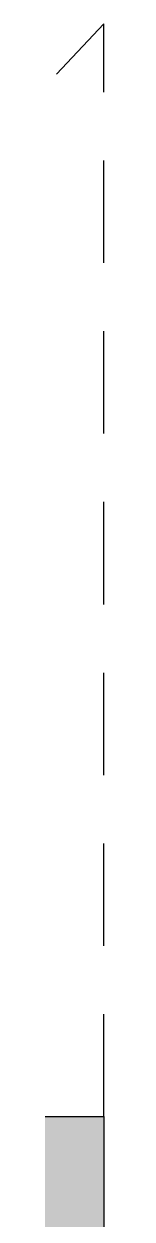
# Model space of a CAD drawing. Header units: metres. Extents: x -22 to 564, y 0 to 143.
# Drawn here: x 320.034 to 320.109, y 49.325 to 51.075 of the extents above; entities that cross this region are included whole.
import ezdxf

# ---------------------------------------------------------------- set-up
doc = ezdxf.new("R2010")
doc.units = ezdxf.units.M
doc.linetypes.add('XREF 3N NEURO-ONCOLOGIA$0$HIDDE150', pattern=[0.24, 0.15, -0.09])
for name, color, linetype in [('XREF 3N NEURO-ONCOLOGIA$0$-CG-M-WALL', 7, 'Continuous'), ('XREF 3N NEURO-ONCOLOGIA$0$COLUMNAS', 6, 'Continuous'), ('XREF 3N NEURO-ONCOLOGIA$0$PROYECCIÓN', 252, 'XREF 3N NEURO-ONCOLOGIA$0$HIDDE150')]:
    doc.layers.add(name, color=color, linetype=linetype)

# ---------------------------------------------------------------- blocks, each defined once
blk = doc.blocks.new('XREF 3N NEURO-ONCOLOGIA$0$C-1')
at = {"layer": 'XREF 3N NEURO-ONCOLOGIA$0$-CG-M-WALL', "true_color": 0x636466}
h = blk.add_hatch(color=251, dxfattribs=at)
h.dxf.hatch_style = 1
h.paths.add_polyline_path([(-0.5, -0.5), (-0.5, 0.5), (0.5, 0.5), (0.5, -0.5)])
blk.add_lwpolyline([(-0.5, -0.5), (-0.5, 0.5), (0.5, 0.5), (0.5, -0.5)], close=True)
blk = doc.blocks.new('XREF 3N NEURO-ONCOLOGIA')
at = {"layer": 'XREF 3N NEURO-ONCOLOGIA$0$PROYECCIÓN'}
blk.add_line((17.208, 17.1201, 0), (18.808, 17.1201, 0), dxfattribs=at)
at = {"layer": 'XREF 3N NEURO-ONCOLOGIA$0$PROYECCIÓN', "elevation": 0}
blk.add_lwpolyline([(16.3128, 24.4401, 0.269286), (18.808, 17.1201, 0.256404)], format="xyb", dxfattribs=at)
at = {"layer": 'XREF 3N NEURO-ONCOLOGIA$0$COLUMNAS'}
blk.add_blockref('XREF 3N NEURO-ONCOLOGIA$0$C-1', (16.708, 17.6201), dxfattribs=at)

msp = doc.modelspace()

# ---------------------------------------------------------------- block references
at = {"rotation": 90}
msp.add_blockref('XREF 3N NEURO-ONCOLOGIA', (337.2286, 32.2671), dxfattribs=at)

doc.saveas('drawing.dxf')
